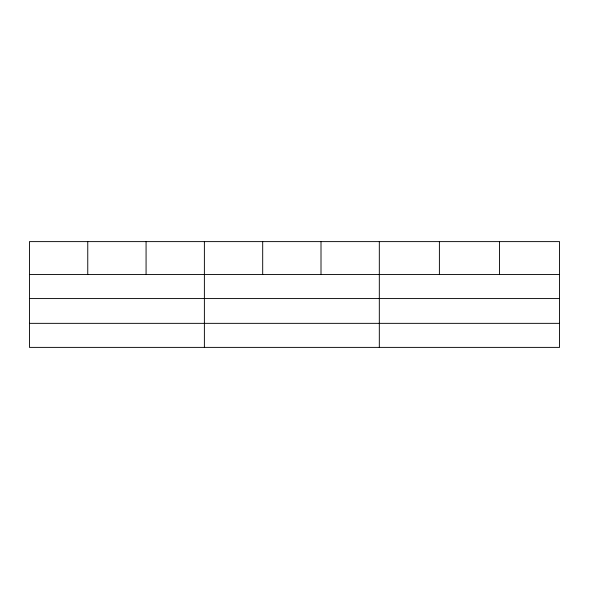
<?xml version="1.0" encoding="UTF-8"?>
<svg xmlns="http://www.w3.org/2000/svg" width="589" height="589" viewBox="0 0 589 589"><rect width="100%" height="100%" fill="white"/><g stroke="black" fill="none" stroke-linecap="round" stroke-linejoin="round"><path stroke-width="0.88" d="M559.55 298.571L559.55 241.615L29.45 241.615L29.45 347.385L559.55 347.385L559.55 298.571L29.45 298.571M29.45 274.526L559.55 274.526M29.45 323.346L559.55 323.346M499.472 241.615L499.472 274.526M439.394 241.615L439.394 274.526M379.316 241.615L379.316 347.385M321.005 241.615L321.005 274.526M262.694 241.615L262.694 274.526M204.383 241.615L204.383 347.385M146.072 241.615L146.072 274.526M87.761 241.615L87.761 274.526"/></g></svg>
